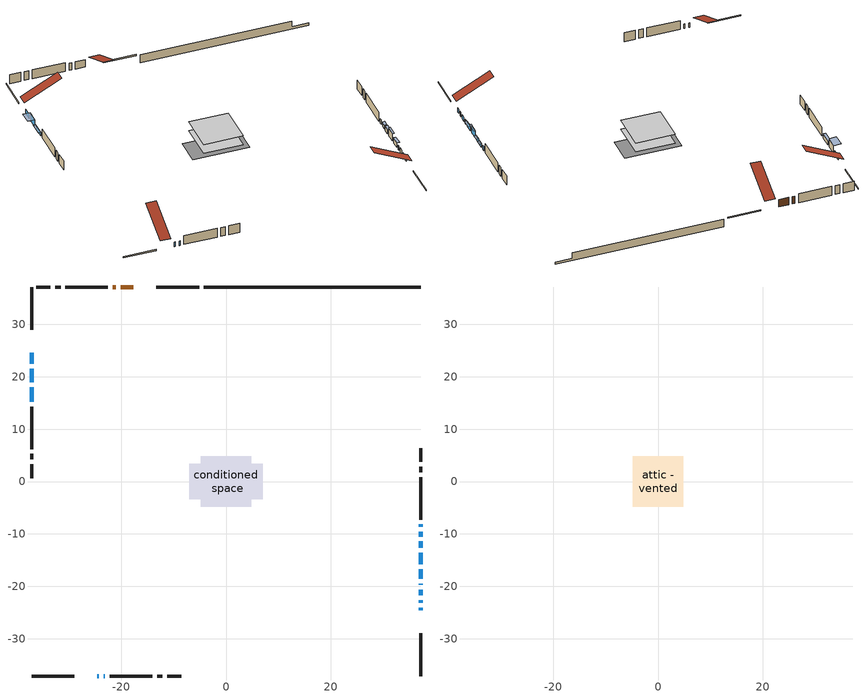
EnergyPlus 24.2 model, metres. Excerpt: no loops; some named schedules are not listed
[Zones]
conditioned space
 floor adiabatic (AdiabaticFloorConstruction): -4.84,-4.84 -4.84,4.84 4.84,4.84 4.84,-4.84 z1.4
 floor foundation (Slab1 construction): -6.97,-3.36 -6.97,3.36 6.97,3.36 6.97,-3.36 z-0.79
 wall outside (RimJoist1 construction): -5.14,37.12 -13.3,37.12 / -37.12,-37.12 -28.96,-37.12 / -37.12,37.12 -37.12,28.96 / 37.12,-37.12 37.12,-28.96 z1.4:1.7
 wall outside (AdiabaticWallConstruction 1): -17.72,37.12 -20.11,37.12 / -21.04,37.12 -21.61,37.12 z1.4:3.43
 wall outside (AdiabaticWallConstruction): 37.12,-24.54 37.12,-24.08 / 37.12,-23.15 37.12,-22.62 / 37.12,-21.69 37.12,-20.64 / 37.12,-19.72 37.12,-19.48 / -24.54,-37.12 -24.3,-37.12 / -23.37,-37.12 -23.13,-37.12 / -37.12,24.54 -37.12,22.44 / 37.12,-18.55 37.12,-16.72 / 37.12,-8.66 37.12,-8.2 z1.4:2.62; -37.12,21.52 -37.12,18.95 / 37.12,-15.79 37.12,-13.58 z1.4:3.38; -37.12,18.02 -37.12,15.23 / 37.12,-10.5 37.12,-9.59 z1.4:2.32; 37.12,-12.65 37.12,-11.43 z1.4:2.47
 wall outside (Wall1 construction): -22.54,37.12 -30.65,37.12 / -22.21,-37.12 -14.09,-37.12 / -37.12,14.3 -37.12,6.19 / 37.12,-7.27 37.12,0.84 z1.4:3.84
 wall outside (Wall2 construction): -31.58,37.12 -32.61,37.12 / -13.17,-37.12 -12.14,-37.12 / -37.12,5.26 -37.12,4.23 / 37.12,1.77 37.12,2.79 z1.4:3.84
 wall outside (Wall3 construction): -33.53,37.12 -36.19,37.12 / -11.21,-37.12 -8.55,-37.12 / -37.12,3.3 -37.12,0.65 / 37.12,3.72 37.12,6.38 z1.4:3.84
 wall foundation (FoundationWall1 construction): -4.21,37.12,-0.79 -4.21,37.12,1.4 32.99,37.12,1.4 32.99,37.12,-0.17 37.12,37.12,-0.17 37.12,37.12,-0.79
 window (WindowConstruction 6): 37.12,-24.54 37.12,-24.08 z1.4:2.62
 window (WindowConstruction 7): 37.12,-23.15 37.12,-22.62 z1.4:2.62
 window (WindowConstruction 8): 37.12,-21.69 37.12,-20.64 z1.4:2.62
 window (WindowConstruction 9): 37.12,-19.71 37.12,-19.48 z1.4:2.62
 window (WindowConstruction 10): -24.54,-37.12 -24.3,-37.12 z1.4:2.62
 window (WindowConstruction 11): -23.37,-37.12 -23.13,-37.12 z1.4:2.62
 window (WindowConstruction 12): -37.12,24.54 -37.12,22.44 z1.4:2.62
 window (WindowConstruction): -37.12,21.52 -37.12,18.95 z1.4:3.38
 window (WindowConstruction 1): 37.12,-18.55 37.12,-16.72 z1.4:2.62
 window (WindowConstruction 2): -37.12,18.02 -37.12,15.23 z1.4:2.31
 window (WindowConstruction 3): 37.12,-15.79 37.12,-13.58 z1.4:3.38
 window (WindowConstruction 4): 37.12,-12.65 37.12,-11.43 z1.4:2.47
 window (WindowConstruction 5): 37.12,-10.5 37.12,-9.59 z1.4:2.31
 window (WindowConstruction 13): 37.12,-8.66 37.12,-8.2 z1.4:2.62
 door (Door): -17.72,37.12 -20.11,37.12 z1.4:3.43
 door (Door 1): -21.04,37.12 -21.61,37.12 z1.4:3.43
 ceiling adiabatic (AdiabaticFloorConstruction): 4.84,-4.84 4.84,4.84 -4.84,4.84 -4.84,-4.84 z1.4
attic - vented
 floor to conditioned space (Floor1 construction Reversed): -4.84,-4.84 -4.84,4.84 4.84,4.84 4.84,-4.84 z3.84
 roof outside (Roof1 construction): -16.79,37.12,3.84 -16.79,27.96,8.42 -14.23,27.96,8.42 -14.23,37.12,3.84; -25.47,-37.12,3.84 -25.47,-27.96,8.42 -28.03,-27.96,8.42 -28.03,-37.12,3.84; -37.12,25.47,3.84 -27.96,25.47,8.42 -27.96,28.03,8.42 -37.12,28.03,3.84; 37.12,-25.47,3.84 27.96,-25.47,8.42 27.96,-28.03,8.42 37.12,-28.03,3.84
shading: -37.12,18.75 -37.12,21.72 -38.95,21.72 -38.95,18.75 z3.58; 37.12,-16.52 37.12,-18.75 37.73,-18.75 37.73,-16.52 z2.82; -37.12,15.03 -37.12,18.22 -37.73,18.22 -37.73,15.03 z2.52; 37.12,-13.38 37.12,-15.99 37.53,-15.99 37.53,-13.38 z3.58; 37.12,-11.23 37.12,-12.85 37.73,-12.85 37.73,-11.23 z2.67; 37.12,-9.39 37.12,-10.7 37.73,-10.7 37.73,-9.39 z2.52
[Building]
Building 1: Terrain=Suburbs
[Site:Location]
Windsor AP_ON: Latitude {deg}=42.28; Longitude {deg}=-82.96; Time Zone {hr}=-5; Elevation {m}=190; Keep Site Location Information=Yes
[Site:GroundTemperature:Shallow]
6.34957, 4.46684, 4.31606, 5.20952, 8.79623, 12.3662, 15.4612, 17.4219, 17.5884, 15.9938, 12.9777, 9.51722
[Site:WaterMainsTemperature]
Calculation Method=Schedule; Temperature Schedule=mains temperature schedule
[Material] Roughness=Rough; Thermal Absorptance=0.9
Name | Thickness {m} | Conductivity {W/m-K} | Density {kg/m3} | Specific Heat {J/kg-K} | Solar Absorptance | Visible Absorptance
asphalt or fiberglass shingles | 0.00635 | 0.162714 | 1121.4 | 1465.45 | 0.4 | 0.4
ceiling loosefill ins | 0.0846667 | 0.0480833 | 16.02 | 1046.75 | 0.7 | 0.7
ceiling stud and cavity | 0.1397 | 0.105361 | 65.682 | 1177.47 | 0.7 | 0.7
concrete 4.0 in. | 0.1016 | 1.803125 | 2242.8 | 837.4 | 0.7 | 0.7
concrete 8.0 in. | 0.2032 | 1.803125 | 2242.8 | 837.4 | 0.7 | 0.7
door material | 0.04445 | 0.188738 | 512.64 | 1214.23 | 0.7 | 0.7
exterior vertical ins | 0.0127767 | 0.029427 | 32.04 | 1214.23 | 0.7 | 0.7
floor covering | 0.0127 | 0.0433444 | 54.468 | 1339.84 | 0.6 | 0.6
floor rigid ins; wall rigid ins | 0.512978 | 0.029427 | 32.04 | 1214.23 | 0.7 | 0.7
floor stud and cavity | 0.1397 | 1.75129 | 37.0049 | 1207.88 | 0.7 | 0.7
furniture material conditioned space 1 | 0.1524 | 0.115458 | 640.8 | 1214.23 | 0.6 | 0.6
gypsum board | 0.0127 | 0.160291 | 801 | 837.4 | 0.6 | 0.6
gypsum board 1 | 0.00254 | 0.160291 | 801 | 837.4 | 0.6 | 0.6
gypsum board 2 | 0.0127 | 0.160291 | 801 | 837.4 | 0.7 | 0.7
osb sheathing 0.5 in. | 0.0127 | 0.115458 | 512.64 | 1214.23 | 0.7 | 0.7
osb sheathing 0.75 in. | 0.01905 | 0.115458 | 512.64 | 1214.23 | 0.7 | 0.7
osb sheathing 2.0 in. | 0.0508 | 0.115458 | 512.64 | 1214.23 | 0.7 | 0.7
rim joist stud and cavity | 0.0508 | 0.859146 | 125.044 | 1163.47 | 0.6 | 0.6
wall stud and cavity | 0.1397 | 0.077859 | 139.0536 | 1170.24 | 0.7 | 0.7
wall stud and cavity 1 | 0.1397 | 0.0947891 | 139.0536 | 1170.24 | 0.7 | 0.7
wall stud and cavity 2 | 0.0889 | 0.21961 | 50.32683 | 1063.81 | 0.7 | 0.7
wall stud and cavity 3 | 0.0889 | 0.380278 | 52.3479 | 1209.89 | 0.7 | 0.7
wall stud and cavity 4 | 0.0889 | 0.391764 | 83.0341 | 1211.67 | 0.7 | 0.7
wood siding | 0.0254 | 0.102417 | 544.68 | 1172.36 | 0.4 | 0.4
wood siding 1 | 0.00254 | 0.102417 | 544.68 | 1172.36 | 0.4 | 0.4
wood siding 2; wood siding 3; wood siding 4 | 0.0254 | 0.102417 | 544.68 | 1172.36 | 0.7 | 0.7
[WindowMaterial:SimpleGlazingSystem]
Name | U-Factor {W/m2-K} | Solar Heat Gain Coefficient
WindowMaterial | 2.8742 | 0.71
WindowMaterial 1 | 2.373404 | 0.56
WindowMaterial 2 | 2.46879 | 0.52
WindowMaterial 3 | 2.87761 | 0.7
WindowMaterial 4 | 2.47618 | 0.52
WindowMaterial 5 | 2.57724 | 0.47
WindowMaterial 6 | 6.74774 | 0.74
WindowMaterial 7 | 2.61358 | 0.45
WindowMaterial 8 | 2.790737 | 0.34
WindowMaterial 9 | 3.04114 | 0.54
[Construction]
AdiabaticFloorConstruction: floor stud and cavity, floor rigid ins, osb sheathing 0.75 in., floor covering
AdiabaticWallConstruction: wood siding 3, wall rigid ins, wall stud and cavity 3, gypsum board
AdiabaticWallConstruction 1: wood siding 4, wall rigid ins, wall stud and cavity 3, gypsum board
Door; Door 1: door material
Floor1 construction Reversed: gypsum board, ceiling stud and cavity, ceiling loosefill ins
FoundationWall1 construction: concrete 8.0 in., gypsum board 2
furniture construction conditioned space 1: furniture material conditioned space 1
PartitionWallConstruction: gypsum board, wall stud and cavity 4, gypsum board
RimJoist1 construction: wood siding 2, osb sheathing 2.0 in., rim joist stud and cavity
Roof1 construction: asphalt or fiberglass shingles
Slab1 construction: concrete 4.0 in.
Wall1 construction: wood siding, osb sheathing 0.5 in., wall stud and cavity, gypsum board
Wall2 construction: wood siding, osb sheathing 0.5 in., wall stud and cavity 1, gypsum board
Wall3 construction: wood siding 1, wall stud and cavity 2, gypsum board 1
WindowConstruction: WindowMaterial
WindowConstruction 1: WindowMaterial 1
WindowConstruction 10; WindowConstruction 9: WindowMaterial 8
WindowConstruction 11: WindowMaterial 9
WindowConstruction 12; WindowConstruction 2; WindowConstruction 8: WindowMaterial 2
WindowConstruction 13; WindowConstruction 6: WindowMaterial 6
WindowConstruction 3: WindowMaterial 3
WindowConstruction 4: WindowMaterial 4
WindowConstruction 5: WindowMaterial 5
WindowConstruction 7: WindowMaterial 7
[Zone] Multiplier=1; Part of Total Floor Area=Yes
Name | Volume {m3}
attic - vented | 67.6474
conditioned space | 455.9
[Space]
Name | Zone | Volume {m3}
attic - vented 1 | attic - vented | 67.6474
conditioned space 1 | conditioned space | 455.9
[ZoneInfiltration:EffectiveLeakageArea]
infil attic - vented 1: Zone or Space=attic - vented 1; Schedule=Always On Discrete; Effective Air Leakage Area {cm2}=4166.22; Stack Coefficient=0.000318367; Wind Coefficient=1.20555e-05
[ZoneMixing]
whole house fan mix: Zone or Space=attic - vented; Schedule=Always On Continuous; Design Flow Rate Calculation Method=Flow/Zone; Design Flow Rate {m3/s}=0; Source Zone or Space=conditioned space
[SurfaceProperty:ExposedFoundationPerimeter]
Slab1: Exposed Perimeter Calculation Method=TotalExposedPerimeter; Total Exposed Perimeter {m}=41.332
[InternalMass] Zone or ZoneList=conditioned space; Space or SpaceList=conditioned space 1
Name | Construction | Surface Area {m2}
furniture mass conditioned space 1 | furniture construction conditioned space 1 | 74.9761
partition wall mass | PartitionWallConstruction | 187.44
[Lights]
interior lighting: Zone or ZoneList or Space or SpaceList=conditioned space 1; Schedule=interior lighting schedule; Design Level Calculation Method=LightingLevel; Lighting Level {W}=343.2; Return Air Fraction=0; Fraction Radiant=0.6; Fraction Visible=0.2; Fraction Replaceable=1
[People]
occupants: Zone or ZoneList or Space or SpaceList=conditioned space 1; Number of People Schedule=occupants schedule; Number of People Calculation Method=People; Number of People=3; Fraction Radiant=0.314171; Sensible Heat Fraction=0.56303; Activity Level Schedule=occupants activity schedule; Carbon Dioxide Generation Rate {m3/s-W}=0; Enable ASHRAE 55 Comfort Warnings=No; Mean Radiant Temperature Calculation Type=EnclosureAveraged
[ElectricEquipment] Zone or ZoneList or Space or SpaceList=conditioned space 1; Design Level Calculation Method=EquipmentLevel
Name | Schedule | Design Level {W} | Fraction Latent | Fraction Radiant | Fraction Lost
clothes dryer | clothes dryer schedule | 140.772 | 0.015 | 0.081 | 0.85
clothes washer | clothes washer schedule | 32.1985 | 0.03 | 0.162 | 0.7
cooking range | cooking range schedule | 215.147 | 0.08 | 0.432 | 0.2
dishwasher | dishwasher schedule | 66.8632 | 0.3 | 0.18 | 0.4
fridge | fridge schedule | 72.9452 | 0 | 0.6 | 0
mech vent bath fan 0 | mech vent bath fan 0 schedule | 50.2 | 0 | 0 | 1
mech vent house fan | mech vent house fan schedule | 0 | 0 | 0 | 1
mech vent house fan cfis | mech vent house fan cfis schedule | 0 | 0 | 0 | 0
mech vent range fan 0 | mech vent range fan 0 schedule | 57 | 0 | 0 | 1
misc plug loads | misc plug loads schedule | 494.7 | 0.045 | 0.513 | 0.1
whole house fan | Always On Discrete | 0 | 0 | 0 | 1
[OtherEquipment] Zone or ZoneList or Space or SpaceList=conditioned space 1; Design Level Calculation Method=EquipmentLevel
Name | Fuel Type | Schedule | Design Level {W} | Fraction Latent | Fraction Radiant | Fraction Lost
clothes dryer 1 | Electricity | clothes dryer schedule | 0 | 0.015 | 0.081 | 0.85
cooking range 1 | Electricity | cooking range schedule | 0 | 0.08 | 0.432 | 0.2
general water use latent | None | general water use schedule | 62.594 | 1 | 0 | 0
general water use sensible | None | general water use schedule | -61.6891 | 0 | 0.6 | 0
mech vent house fan latent load | None | Always On Discrete | 0 | 1 | 0 | 0
mech vent house fan sensible load | None | Always On Discrete | 0 | 0 | 0 | 0
water heater energy adjustment1 | NaturalGas | Always On Discrete | 0.01 | 0 | 0 | 1
[ZoneInfiltration:DesignFlowRate] Zone or ZoneList or Space or SpaceList=conditioned space 1; Schedule=Always On Discrete; Design Flow Rate Calculation Method=Flow/Zone; Design Flow Rate {m3/s}=0
infil flow; natural vent flow; whole house fan flow
[AvailabilityManager:Scheduled]
central ac and furnace airloop Availability Manager: Schedule=Always On Discrete
[Foundation:Kiva]
Foundation Kiva 1: Initial Indoor Air Temperature {C}=18; Wall Height Above Grade {m}=1.39998; Wall Depth Below Slab {m}=0.2032; Custom Block Material Name 1=exterior vertical ins; Custom Block Depth 1 {m}=2.189988; Custom Block X Position 1 {m}=0.2159; Custom Block Z Position 1 {m}=0
[Foundation:Kiva:Settings]
Soil Conductivity {W/m-K}=0.849921; Soil Density {kg/m3}=1842.3; Soil Specific Heat {J/kg-K}=418.7; Ground Solar Absorptivity=0.9; Ground Thermal Absorptivity=0.9; Ground Surface Roughness {m}=0.03; Far-Field Width {m}=40; Deep-Ground Boundary Condition=ZeroFlux; Deep-Ground Depth {m}=40; Minimum Cell Dimension {m}=0.2; Maximum Cell Growth Coefficient=3; Simulation Timestep=Timestep
[Exterior:Lights]
exterior lighting: Schedule=exterior lighting schedule; Design Level {W}=75.6
[EnergyManagementSystem:GlobalVariable]
central_ac_and_furnace_airloop_Fan_RTF
infil_program_Qfan
infil_program_Qinf
natural_vent_program_Qnv
natural_vent_program_Qwhf
[EnergyManagementSystem:Sensor]
Name | Output:Variable or Output:Meter Index Key | Output:Variable or Output:Meter
airflow_gain | infil flow | Infiltration Sensible Heat Gain Energy
airflow_gain_1 | natural vent flow | Infiltration Sensible Heat Gain Energy
airflow_gain_2 | whole house fan flow | Infiltration Sensible Heat Gain Energy
airflow_loss | infil flow | Infiltration Sensible Heat Loss Energy
airflow_loss_1 | natural vent flow | Infiltration Sensible Heat Loss Energy
airflow_loss_2 | whole house fan flow | Infiltration Sensible Heat Loss Energy
clg_load_cond |  | Cooling:EnergyTransfer:Zone:CONDITIONED SPACE
clg_sp_s; clg_sp_s_1 | cooling setpoint | Schedule Value
clothes_dryer_exhaust_0_sch_s | clothes dryer exhaust 0 schedule | Schedule Value
cool_season | cooling season schedule | Schedule Value
htg_load_cond |  | Heating:EnergyTransfer:Zone:CONDITIONED SPACE
htg_sp_s; htg_sp_s_1 | heating setpoint | Schedule Value
ig_ee_conv | clothes dryer | Electric Equipment Convective Heating Energy
ig_ee_conv_2 | cooking range | Electric Equipment Convective Heating Energy
ig_ee_conv_4 | fridge | Electric Equipment Convective Heating Energy
ig_ee_conv_5 | misc plug loads | Electric Equipment Convective Heating Energy
ig_ee_conv_6 | whole house fan | Electric Equipment Convective Heating Energy
ig_ee_rad | clothes dryer | Electric Equipment Radiant Heating Energy
ig_ee_rad_2 | cooking range | Electric Equipment Radiant Heating Energy
ig_ee_rad_4 | fridge | Electric Equipment Radiant Heating Energy
ig_ee_rad_5 | misc plug loads | Electric Equipment Radiant Heating Energy
ig_ee_rad_6 | whole house fan | Electric Equipment Radiant Heating Energy
ig_lgt_conv | interior lighting | Lights Convective Heating Energy
ig_lgt_rad | interior lighting | Lights Radiant Heating Energy
ig_lgt_vis | interior lighting | Lights Visible Radiation Heating Energy
ig_oe_conv | clothes dryer 1 | Other Equipment Convective Heating Energy
ig_oe_conv_1 | cooking range 1 | Other Equipment Convective Heating Energy
ig_oe_conv_2 | general water use latent | Other Equipment Convective Heating Energy
ig_oe_conv_3 | general water use sensible | Other Equipment Convective Heating Energy
ig_oe_conv_4 | water heater energy adjustment1 | Other Equipment Convective Heating Energy
ig_oe_rad | clothes dryer 1 | Other Equipment Radiant Heating Energy
ig_oe_rad_1 | cooking range 1 | Other Equipment Radiant Heating Energy
ig_oe_rad_2 | general water use latent | Other Equipment Radiant Heating Energy
ig_oe_rad_3 | general water use sensible | Other Equipment Radiant Heating Energy
ig_oe_rad_4 | water heater energy adjustment1 | Other Equipment Radiant Heating Energy
ig_ppl_conv | occupants | People Convective Heating Energy
ig_ppl_rad | occupants | People Radiant Heating Energy
im_conv | furniture mass conditioned space 1 | Surface Inside Face Convection Heat Gain Energy
im_conv_1 | partition wall mass | Surface Inside Face Convection Heat Gain Energy
im_ig | furniture mass conditioned space 1 | Surface Inside Face Internal Gains Radiation Heat Gain Energy
im_ig_1 | partition wall mass | Surface Inside Face Internal Gains Radiation Heat Gain Energy
im_lgt | furniture mass conditioned space 1 | Surface Inside Face Lights Radiation Heat Gain Energy
im_lgt_1 | partition wall mass | Surface Inside Face Lights Radiation Heat Gain Energy
im_sol | furniture mass conditioned space 1 | Surface Inside Face Solar Radiation Heat Gain Energy
im_sol_1 | partition wall mass | Surface Inside Face Solar Radiation Heat Gain Energy
im_surf | furniture mass conditioned space 1 | Surface Inside Face Net Surface Thermal Radiation Heat Gain Energy
im_surf_1 | partition wall mass | Surface Inside Face Net Surface Thermal Radiation Heat Gain Energy
mech_vent_bath_fan_0_sch_s | mech vent bath fan 0 schedule | Schedule Value
mech_vent_range_fan_0_sch_s | mech vent range fan 0 schedule | Schedule Value
mv_conv | mech vent bath fan 0 | Electric Equipment Convective Heating Energy
mv_conv_1 | mech vent house fan | Electric Equipment Convective Heating Energy
mv_conv_2 | mech vent house fan cfis | Electric Equipment Convective Heating Energy
mv_conv_3 | mech vent range fan 0 | Electric Equipment Convective Heating Energy
mv_conv_4 | mech vent house fan latent load | Other Equipment Convective Heating Energy
mv_conv_5 | mech vent house fan sensible load | Other Equipment Convective Heating Energy
mv_rad | mech vent bath fan 0 | Electric Equipment Radiant Heating Energy
mv_rad_1 | mech vent house fan | Electric Equipment Radiant Heating Energy
mv_rad_2 | mech vent house fan cfis | Electric Equipment Radiant Heating Energy
mv_rad_3 | mech vent range fan 0 | Electric Equipment Radiant Heating Energy
mv_rad_4 | mech vent house fan latent load | Other Equipment Radiant Heating Energy
mv_rad_5 | mech vent house fan sensible load | Other Equipment Radiant Heating Energy
natural_vent_s | natural vent schedule | Schedule Value
out_pb_s |  | Site Outdoor Air Barometric Pressure
out_wt_s |  | Site Outdoor Air Humidity Ratio
site_vw_s |  | Site Wind Speed
ss_back_out | Window1 | Surface Window Shortwave from Zone Back Out Window Heat Transfer Rate
ss_back_out_1 | Window10 | Surface Window Shortwave from Zone Back Out Window Heat Transfer Rate
ss_back_out_10 | Window6 | Surface Window Shortwave from Zone Back Out Window Heat Transfer Rate
ss_back_out_11 | Window7 | Surface Window Shortwave from Zone Back Out Window Heat Transfer Rate
ss_back_out_12 | Window8 | Surface Window Shortwave from Zone Back Out Window Heat Transfer Rate
ss_back_out_13 | Window9 | Surface Window Shortwave from Zone Back Out Window Heat Transfer Rate
ss_back_out_2 | Window11 | Surface Window Shortwave from Zone Back Out Window Heat Transfer Rate
ss_back_out_3 | Window12 | Surface Window Shortwave from Zone Back Out Window Heat Transfer Rate
ss_back_out_4 | Window13 | Surface Window Shortwave from Zone Back Out Window Heat Transfer Rate
ss_back_out_5 | Window14 | Surface Window Shortwave from Zone Back Out Window Heat Transfer Rate
ss_back_out_6 | Window15 | Surface Window Shortwave from Zone Back Out Window Heat Transfer Rate
ss_back_out_7 | Window2 | Surface Window Shortwave from Zone Back Out Window Heat Transfer Rate
ss_back_out_8 | Window3 | Surface Window Shortwave from Zone Back Out Window Heat Transfer Rate
ss_back_out_9 | Window4 | Surface Window Shortwave from Zone Back Out Window Heat Transfer Rate
ss_conv | Door1 | Surface Inside Face Convection Heat Gain Energy
ss_conv_1 | Door3 | Surface Inside Face Convection Heat Gain Energy
ss_conv_10 | Window3 | Surface Inside Face Convection Heat Gain Energy
ss_conv_11 | Window4 | Surface Inside Face Convection Heat Gain Energy
ss_conv_12 | Window6 | Surface Inside Face Convection Heat Gain Energy
ss_conv_13 | Window7 | Surface Inside Face Convection Heat Gain Energy
ss_conv_14 | Window8 | Surface Inside Face Convection Heat Gain Energy
ss_conv_15 | Window9 | Surface Inside Face Convection Heat Gain Energy
ss_conv_2 | Window1 | Surface Inside Face Convection Heat Gain Energy
ss_conv_3 | Window10 | Surface Inside Face Convection Heat Gain Energy
ss_conv_4 | Window11 | Surface Inside Face Convection Heat Gain Energy
ss_conv_5 | Window12 | Surface Inside Face Convection Heat Gain Energy
ss_conv_6 | Window13 | Surface Inside Face Convection Heat Gain Energy
ss_conv_7 | Window14 | Surface Inside Face Convection Heat Gain Energy
ss_conv_8 | Window15 | Surface Inside Face Convection Heat Gain Energy
ss_conv_9 | Window2 | Surface Inside Face Convection Heat Gain Energy
ss_ig | Door1 | Surface Inside Face Internal Gains Radiation Heat Gain Energy
ss_ig_1 | Door3 | Surface Inside Face Internal Gains Radiation Heat Gain Energy
ss_ig_10 | Window3 | Surface Inside Face Internal Gains Radiation Heat Gain Energy
ss_ig_11 | Window4 | Surface Inside Face Internal Gains Radiation Heat Gain Energy
ss_ig_12 | Window6 | Surface Inside Face Internal Gains Radiation Heat Gain Energy
ss_ig_13 | Window7 | Surface Inside Face Internal Gains Radiation Heat Gain Energy
ss_ig_14 | Window8 | Surface Inside Face Internal Gains Radiation Heat Gain Energy
ss_ig_15 | Window9 | Surface Inside Face Internal Gains Radiation Heat Gain Energy
ss_ig_2 | Window1 | Surface Inside Face Internal Gains Radiation Heat Gain Energy
ss_ig_3 | Window10 | Surface Inside Face Internal Gains Radiation Heat Gain Energy
ss_ig_4 | Window11 | Surface Inside Face Internal Gains Radiation Heat Gain Energy
ss_ig_5 | Window12 | Surface Inside Face Internal Gains Radiation Heat Gain Energy
ss_ig_6 | Window13 | Surface Inside Face Internal Gains Radiation Heat Gain Energy
ss_ig_7 | Window14 | Surface Inside Face Internal Gains Radiation Heat Gain Energy
ss_ig_8 | Window15 | Surface Inside Face Internal Gains Radiation Heat Gain Energy
ss_ig_9 | Window2 | Surface Inside Face Internal Gains Radiation Heat Gain Energy
ss_lgt | Door1 | Surface Inside Face Lights Radiation Heat Gain Energy
ss_lgt_1 | Door3 | Surface Inside Face Lights Radiation Heat Gain Energy
ss_sol | Door1 | Surface Inside Face Solar Radiation Heat Gain Energy
ss_sol_1 | Door3 | Surface Inside Face Solar Radiation Heat Gain Energy
ss_surf | Door1 | Surface Inside Face Net Surface Thermal Radiation Heat Gain Energy
ss_surf_1 | Door3 | Surface Inside Face Net Surface Thermal Radiation Heat Gain Energy
ss_surf_10 | Window3 | Surface Inside Face Net Surface Thermal Radiation Heat Gain Energy
ss_surf_11 | Window4 | Surface Inside Face Net Surface Thermal Radiation Heat Gain Energy
ss_surf_12 | Window6 | Surface Inside Face Net Surface Thermal Radiation Heat Gain Energy
ss_surf_13 | Window7 | Surface Inside Face Net Surface Thermal Radiation Heat Gain Energy
ss_surf_14 | Window8 | Surface Inside Face Net Surface Thermal Radiation Heat Gain Energy
ss_surf_15 | Window9 | Surface Inside Face Net Surface Thermal Radiation Heat Gain Energy
ss_surf_2 | Window1 | Surface Inside Face Net Surface Thermal Radiation Heat Gain Energy
ss_surf_3 | Window10 | Surface Inside Face Net Surface Thermal Radiation Heat Gain Energy
ss_surf_4 | Window11 | Surface Inside Face Net Surface Thermal Radiation Heat Gain Energy
ss_surf_5 | Window12 | Surface Inside Face Net Surface Thermal Radiation Heat Gain Energy
ss_surf_6 | Window13 | Surface Inside Face Net Surface Thermal Radiation Heat Gain Energy
ss_surf_7 | Window14 | Surface Inside Face Net Surface Thermal Radiation Heat Gain Energy
ss_surf_8 | Window15 | Surface Inside Face Net Surface Thermal Radiation Heat Gain Energy
ss_surf_9 | Window2 | Surface Inside Face Net Surface Thermal Radiation Heat Gain Energy
ss_trans_in | Window1 | Surface Window Transmitted Solar Radiation Rate
ss_trans_in_1 | Window10 | Surface Window Transmitted Solar Radiation Rate
ss_trans_in_10 | Window6 | Surface Window Transmitted Solar Radiation Rate
ss_trans_in_11 | Window7 | Surface Window Transmitted Solar Radiation Rate
ss_trans_in_12 | Window8 | Surface Window Transmitted Solar Radiation Rate
ss_trans_in_13 | Window9 | Surface Window Transmitted Solar Radiation Rate
ss_trans_in_2 | Window11 | Surface Window Transmitted Solar Radiation Rate
ss_trans_in_3 | Window12 | Surface Window Transmitted Solar Radiation Rate
ss_trans_in_4 | Window13 | Surface Window Transmitted Solar Radiation Rate
ss_trans_in_5 | Window14 | Surface Window Transmitted Solar Radiation Rate
ss_trans_in_6 | Window15 | Surface Window Transmitted Solar Radiation Rate
ss_trans_in_7 | Window2 | Surface Window Transmitted Solar Radiation Rate
ss_trans_in_8 | Window3 | Surface Window Transmitted Solar Radiation Rate
ss_trans_in_9 | Window4 | Surface Window Transmitted Solar Radiation Rate
ss_trans_out | Window1 | Surface Inside Face Initial Transmitted Diffuse Transmitted Out Window Solar Radiation Rate
ss_trans_out_1 | Window10 | Surface Inside Face Initial Transmitted Diffuse Transmitted Out Window Solar Radiation Rate
ss_trans_out_10 | Window6 | Surface Inside Face Initial Transmitted Diffuse Transmitted Out Window Solar Radiation Rate
ss_trans_out_11 | Window7 | Surface Inside Face Initial Transmitted Diffuse Transmitted Out Window Solar Radiation Rate
